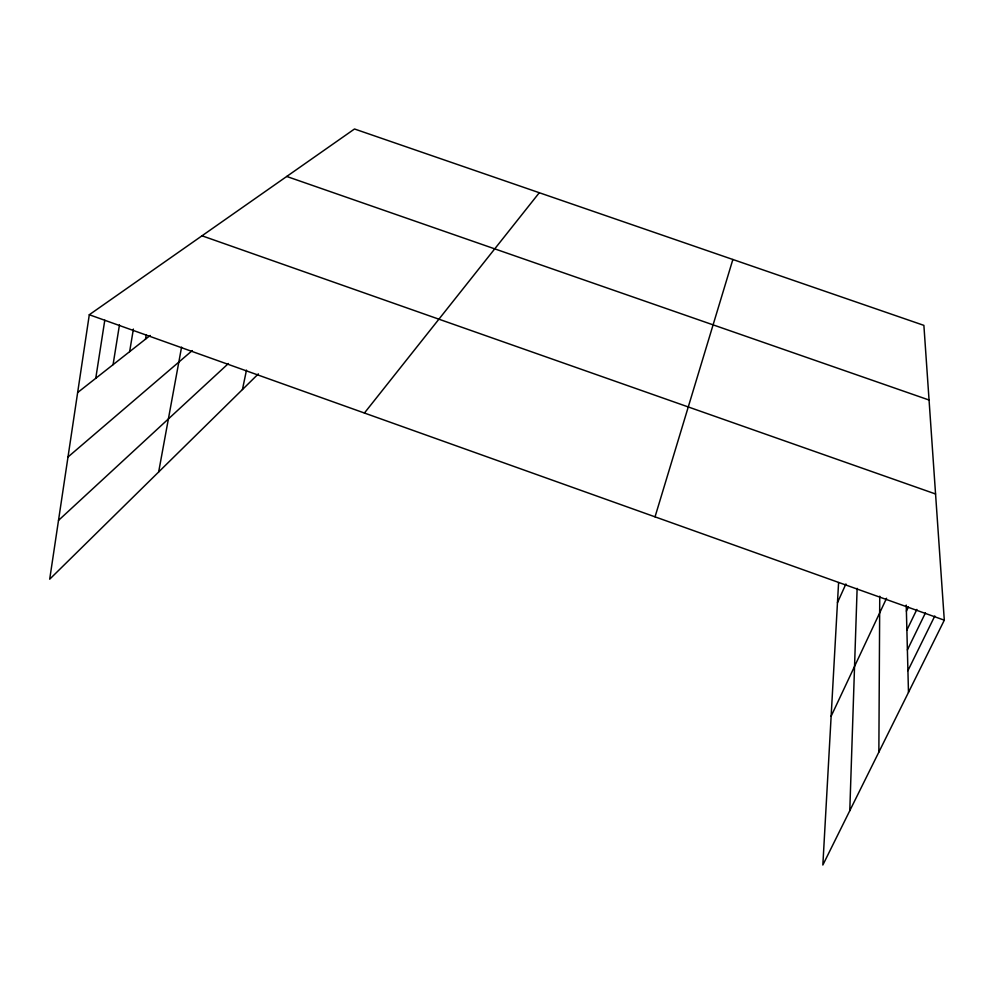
<?xml version="1.0" encoding="UTF-8"?>
<svg xmlns="http://www.w3.org/2000/svg" width="994" height="994" viewBox="0 0 994 994"><rect width="100%" height="100%" fill="white"/><g stroke="black" fill="none" stroke-linecap="round" stroke-linejoin="round"><path stroke-width="1.49" d="M878.858 752.098L879.752 596.189M849.783 810.719L857.126 588.361M838.588 582.571L822.846 865.016L944.3 620.181L923.886 325.373L354.51 128.984L89.298 314.738L49.7 579.191L258.365 373.881M95.759 378.304L104.78 320.23M113.067 364.686L119.466 324.864M129.642 351.652L133.382 329.076M145.509 339.165L146.28 334.63M158.655 471.988L181.567 347.13M242.449 389.536L246.487 370.116M655.034 516.843L732.864 259.484M837.47 602.65L845.919 583.95M831.146 716.202L886.573 598.239M906.391 611.136L908.392 606.986M906.876 630.097L916.878 609.421M907.385 649.927L925.451 612.863M907.92 670.664L934.807 615.982M364.425 413.019L539.295 192.724M58.509 520.384L228.434 363.506M68.002 456.991L192.252 350.596M77.656 392.543L150.193 335.475M286.732 176.46L929.055 400.023M202.006 235.802L935.565 493.993M89.298 314.738L944.3 620.181M906.242 605.085L908.479 692.396"/></g></svg>
